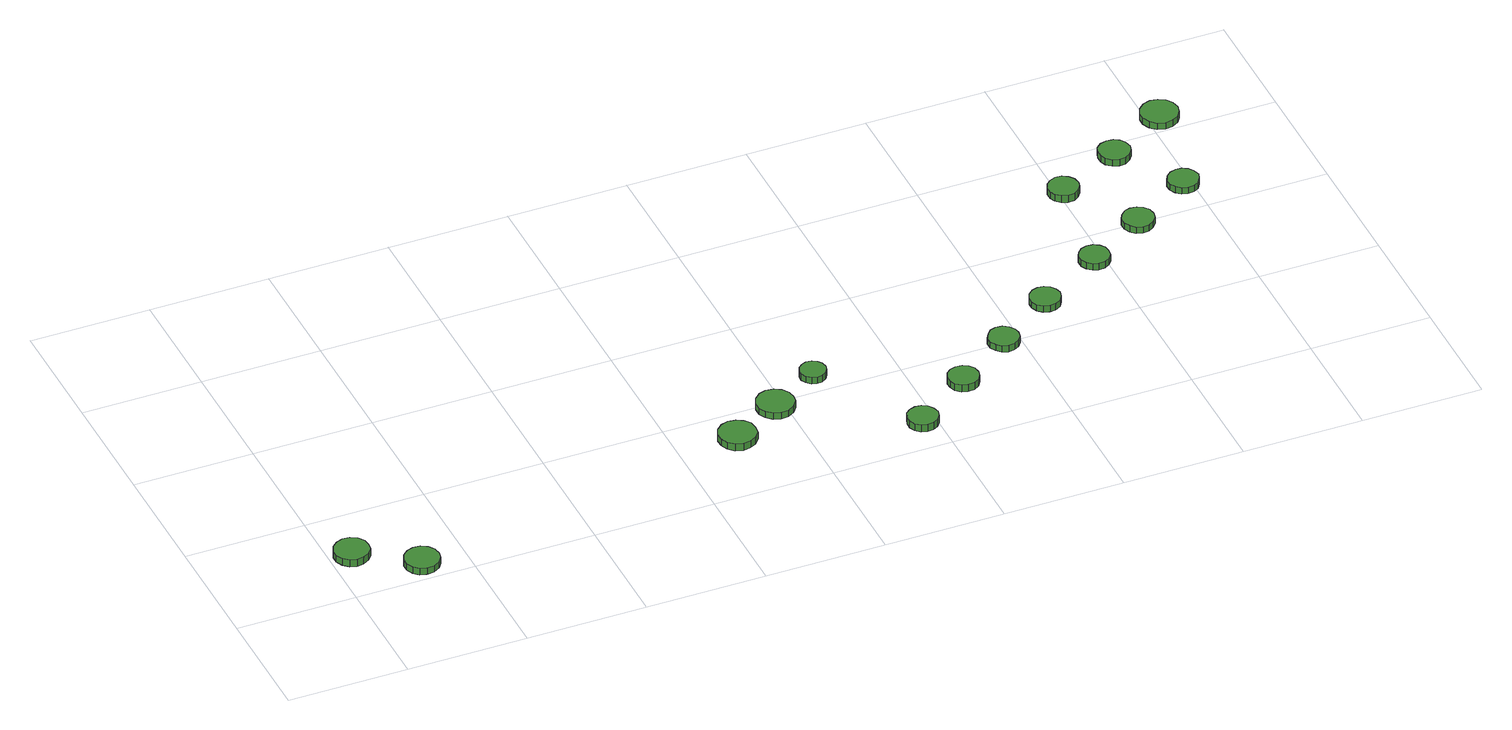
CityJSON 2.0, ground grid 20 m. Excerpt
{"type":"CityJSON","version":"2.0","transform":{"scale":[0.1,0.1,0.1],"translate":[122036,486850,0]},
"CityObjects":{
"tree1":{"type":"SolitaryVegetationObject","attributes":{"function":"something"},"geometry":[{"type":"MultiSurface","lod":"1","boundaries":[[[0,1,2,3,4,5,6,7,8,9,10,11,12,13,14]],[[15,16,17,18,19,20,21,22,23,24,25,26,27,28,29]],[[0,29,28,1]],[[1,28,27,2]],[[2,27,26,3]],[[3,26,25,4]],[[4,25,24,5]],[[5,24,23,6]],[[6,23,22,7]],[[7,22,21,8]],[[8,21,20,9]],[[9,20,19,10]],[[10,19,18,11]],[[11,18,17,12]],[[12,17,16,13]],[[13,16,15,14]],[[14,15,29,0]]]}]},
"tree2":{"type":"SolitaryVegetationObject","attributes":{"function":"something"},"geometry":[{"type":"MultiSurface","lod":"1","boundaries":[[[30,31,32,33,34,35,36,37,38,39,40,41,42,43,44]],[[45,46,47,48,49,50,51,52,53,54,55,56,57,58,59]],[[30,59,58,31]],[[31,58,57,32]],[[32,57,56,33]],[[33,56,55,34]],[[34,55,54,35]],[[35,54,53,36]],[[36,53,52,37]],[[37,52,51,38]],[[38,51,50,39]],[[39,50,49,40]],[[40,49,48,41]],[[41,48,47,42]],[[42,47,46,43]],[[43,46,45,44]],[[44,45,59,30]]]}]},
"tree3":{"type":"SolitaryVegetationObject","attributes":{"function":"something"},"geometry":[{"type":"MultiSurface","lod":"1","boundaries":[[[60,61,62,63,64,65,66,67,68,69,70,71,72,73,74]],[[75,76,77,78,79,80,81,82,83,84,85,86,87,88,89]],[[60,89,88,61]],[[61,88,87,62]],[[62,87,86,63]],[[63,86,85,64]],[[64,85,84,65]],[[65,84,83,66]],[[66,83,82,67]],[[67,82,81,68]],[[68,81,80,69]],[[69,80,79,70]],[[70,79,78,71]],[[71,78,77,72]],[[72,77,76,73]],[[73,76,75,74]],[[74,75,89,60]]]}]},
"tree4":{"type":"SolitaryVegetationObject","attributes":{"function":"something"},"geometry":[{"type":"MultiSurface","lod":"1","boundaries":[[[90,91,92,93,94,95,96,97,98,99,100,101,102,103,104]],[[105,106,107,108,109,110,111,112,113,114,115,116,117,118,119]],[[90,119,118,91]],[[91,118,117,92]],[[92,117,116,93]],[[93,116,115,94]],[[94,115,114,95]],[[95,114,113,96]],[[96,113,112,97]],[[97,112,111,98]],[[98,111,110,99]],[[99,110,109,100]],[[100,109,108,101]],[[101,108,107,102]],[[102,107,106,103]],[[103,106,105,104]],[[104,105,119,90]]]}]},
"tree5":{"type":"SolitaryVegetationObject","attributes":{"function":"something"},"geometry":[{"type":"MultiSurface","lod":"1","boundaries":[[[120,121,122,123,124,125,126,127,128,129,130,131,132,133,134]],[[135,136,137,138,139,140,141,142,143,144,145,146,147,148,149]],[[120,149,148,121]],[[121,148,147,122]],[[122,147,146,123]],[[123,146,145,124]],[[124,145,144,125]],[[125,144,143,126]],[[126,143,142,127]],[[127,142,141,128]],[[128,141,140,129]],[[129,140,139,130]],[[130,139,138,131]],[[131,138,137,132]],[[132,137,136,133]],[[133,136,135,134]],[[134,135,149,120]]]}]},
"tree6":{"type":"SolitaryVegetationObject","attributes":{"function":"something"},"geometry":[{"type":"MultiSurface","lod":"1","boundaries":[[[150,151,152,153,154,155,156,157,158,159,160,161,162,163,164]],[[165,166,167,168,169,170,171,172,173,174,175,176,177,178,179]],[[150,179,178,151]],[[151,178,177,152]],[[152,177,176,153]],[[153,176,175,154]],[[154,175,174,155]],[[155,174,173,156]],[[156,173,172,157]],[[157,172,171,158]],[[158,171,170,159]],[[159,170,169,160]],[[160,169,168,161]],[[161,168,167,162]],[[162,167,166,163]],[[163,166,165,164]],[[164,165,179,150]]]}]},
"tree7":{"type":"SolitaryVegetationObject","attributes":{"function":"something"},"geometry":[{"type":"MultiSurface","lod":"1","boundaries":[[[180,181,182,183,184,185,186,187,188,189,190,191,192,193,194]],[[195,196,197,198,199,200,201,202,203,204,205,206,207,208,209]],[[180,209,208,181]],[[181,208,207,182]],[[182,207,206,183]],[[183,206,205,184]],[[184,205,204,185]],[[185,204,203,186]],[[186,203,202,187]],[[187,202,201,188]],[[188,201,200,189]],[[189,200,199,190]],[[190,199,198,191]],[[191,198,197,192]],[[192,197,196,193]],[[193,196,195,194]],[[194,195,209,180]]]}]},
"tree8":{"type":"SolitaryVegetationObject","attributes":{"function":"something"},"geometry":[{"type":"MultiSurface","lod":"1","boundaries":[[[210,211,212,213,214,215,216,217,218,219,220,221,222,223,224]],[[225,226,227,228,229,230,231,232,233,234,235,236,237,238,239]],[[210,239,238,211]],[[211,238,237,212]],[[212,237,236,213]],[[213,236,235,214]],[[214,235,234,215]],[[215,234,233,216]],[[216,233,232,217]],[[217,232,231,218]],[[218,231,230,219]],[[219,230,229,220]],[[220,229,228,221]],[[221,228,227,222]],[[222,227,226,223]],[[223,226,225,224]],[[224,225,239,210]]]}]},
"tree9":{"type":"SolitaryVegetationObject","attributes":{"function":"something"},"geometry":[{"type":"MultiSurface","lod":"1","boundaries":[[[240,241,242,243,244,245,246,247,248,249,250,251,252,253,254]],[[255,256,257,258,259,260,261,262,263,264,265,266,267,268,269]],[[240,269,268,241]],[[241,268,267,242]],[[242,267,266,243]],[[243,266,265,244]],[[244,265,264,245]],[[245,264,263,246]],[[246,263,262,247]],[[247,262,261,248]],[[248,261,260,249]],[[249,260,259,250]],[[250,259,258,251]],[[251,258,257,252]],[[252,257,256,253]],[[253,256,255,254]],[[254,255,269,240]]]}]},
"tree10":{"type":"SolitaryVegetationObject","attributes":{"function":"something"},"geometry":[{"type":"MultiSurface","lod":"1","boundaries":[[[270,271,272,273,274,275,276,277,278,279,280,281,282,283,284]],[[285,286,287,288,289,290,291,292,293,294,295,296,297,298,299]],[[270,299,298,271]],[[271,298,297,272]],[[272,297,296,273]],[[273,296,295,274]],[[274,295,294,275]],[[275,294,293,276]],[[276,293,292,277]],[[277,292,291,278]],[[278,291,290,279]],[[279,290,289,280]],[[280,289,288,281]],[[281,288,287,282]],[[282,287,286,283]],[[283,286,285,284]],[[284,285,299,270]]]}]},
"tree11":{"type":"SolitaryVegetationObject","attributes":{"function":"something"},"geometry":[{"type":"MultiSurface","lod":"1","boundaries":[[[300,301,302,303,304,305,306,307,308,309,310,311,312,313,314]],[[315,316,317,318,319,320,321,322,323,324,325,326,327,328,329]],[[300,329,328,301]],[[301,328,327,302]],[[302,327,326,303]],[[303,326,325,304]],[[304,325,324,305]],[[305,324,323,306]],[[306,323,322,307]],[[307,322,321,308]],[[308,321,320,309]],[[309,320,319,310]],[[310,319,318,311]],[[311,318,317,312]],[[312,317,316,313]],[[313,316,315,314]],[[314,315,329,300]]]}]},
"tree12":{"type":"SolitaryVegetationObject","attributes":{"function":"something"},"geometry":[{"type":"MultiSurface","lod":"1","boundaries":[[[330,331,332,333,334,335,336,337,338,339,340,341,342,343,344]],[[345,346,347,348,349,350,351,352,353,354,355,356,357,358,359]],[[330,359,358,331]],[[331,358,357,332]],[[332,357,356,333]],[[333,356,355,334]],[[334,355,354,335]],[[335,354,353,336]],[[336,353,352,337]],[[337,352,351,338]],[[338,351,350,339]],[[339,350,349,340]],[[340,349,348,341]],[[341,348,347,342]],[[342,347,346,343]],[[343,346,345,344]],[[344,345,359,330]]]}]},
"tree13":{"type":"SolitaryVegetationObject","attributes":{"function":"something"},"geometry":[{"type":"MultiSurface","lod":"1","boundaries":[[[360,361,362,363,364,365,366,367,368,369,370,371,372,373,374]],[[375,376,377,378,379,380,381,382,383,384,385,386,387,388,389]],[[360,389,388,361]],[[361,388,387,362]],[[362,387,386,363]],[[363,386,385,364]],[[364,385,384,365]],[[365,384,383,366]],[[366,383,382,367]],[[367,382,381,368]],[[368,381,380,369]],[[369,380,379,370]],[[370,379,378,371]],[[371,378,377,372]],[[372,377,376,373]],[[373,376,375,374]],[[374,375,389,360]]]}]},
"tree14":{"type":"SolitaryVegetationObject","attributes":{"function":"something"},"geometry":[{"type":"MultiSurface","lod":"1","boundaries":[[[390,391,392,393,394,395,396,397,398,399,400,401,402,403,404]],[[405,406,407,408,409,410,411,412,413,414,415,416,417,418,419]],[[390,419,418,391]],[[391,418,417,392]],[[392,417,416,393]],[[393,416,415,394]],[[394,415,414,395]],[[395,414,413,396]],[[396,413,412,397]],[[397,412,411,398]],[[398,411,410,399]],[[399,410,409,400]],[[400,409,408,401]],[[401,408,407,402]],[[402,407,406,403]],[[403,406,405,404]],[[404,405,419,390]]]}]},
"tree15":{"type":"SolitaryVegetationObject","attributes":{"function":"something"},"geometry":[{"type":"MultiSurface","lod":"1","boundaries":[[[420,421,422,423,424,425,426,427,428,429,430,431,432,433,434]],[[435,436,437,438,439,440,441,442,443,444,445,446,447,448,449]],[[420,449,448,421]],[[421,448,447,422]],[[422,447,446,423]],[[423,446,445,424]],[[424,445,444,425]],[[425,444,443,426]],[[426,443,442,427]],[[427,442,441,428]],[[428,441,440,429]],[[429,440,439,430]],[[430,439,438,431]],[[431,438,437,432]],[[432,437,436,433]],[[433,436,435,434]],[[434,435,449,420]]]}]}
},
"vertices":[
[63,96,23],[61,108,23],[54,118,23],[43,124,23],[31,125,23],[20,121,23],[11,113,23],[6,102,23],[6,90,23],[11,79,23],[20,71,23],[31,67,23],[43,69,23],[54,75,23],[61,84,23],[61,84,10],[54,75,10],[43,69,10],[31,67,10],[20,71,10],[11,79,10],[6,90,10],[6,102,10],[11,113,10],[20,121,10],[31,125,10],[43,124,10],[54,118,10],[61,108,10],[63,96,10],
[154,34,22],[152,46,22],[145,56,22],[134,62,22],[122,63,22],[111,59,22],[102,51,22],[97,40,22],[97,28,22],[102,17,22],[111,9,22],[122,6,22],[134,7,22],[145,13,22],[152,23,22],[152,23,10],[145,13,10],[134,7,10],[122,6,10],[111,9,10],[102,17,10],[97,28,10],[97,40,10],[102,51,10],[111,59,10],[122,63,10],[134,62,10],[145,56,10],[152,46,10],[154,34,10],
[728,134,23],[726,147,23],[718,157,23],[707,163,23],[694,165,23],[682,161,23],[672,152,23],[667,140,23],[667,128,23],[672,116,23],[682,107,23],[694,103,23],[707,105,23],[718,111,23],[726,121,23],[726,121,10],[718,111,10],[707,105,10],[694,103,10],[682,107,10],[672,116,10],[667,128,10],[667,140,10],[672,152,10],[682,161,10],[694,165,10],[707,163,10],[718,157,10],[726,147,10],[728,134,10],
[814,186,21],[812,198,21],[804,209,21],[793,215,21],[780,217,21],[768,213,21],[758,204,21],[753,192,21],[753,179,21],[758,168,21],[768,159,21],[780,155,21],[793,156,21],[804,163,21],[812,173,21],[812,173,9],[804,163,9],[793,156,9],[780,155,9],[768,159,9],[758,168,9],[753,179,9],[753,192,9],[758,204,9],[768,213,9],[780,217,9],[793,215,9],[804,209,9],[812,198,9],[814,186,9],
[890,237,21],[888,246,21],[883,253,21],[875,258,21],[866,259,21],[858,256,21],[851,250,21],[847,242,21],[847,233,21],[851,225,21],[858,219,21],[866,216,21],[875,217,21],[883,222,21],[888,229,21],[888,229,9],[883,222,9],[875,217,9],[866,216,9],[858,219,9],[851,225,9],[847,233,9],[847,242,9],[851,250,9],[858,256,9],[866,259,9],[875,258,9],[883,253,9],[888,246,9],[890,237,9],
[1001,59,24],[998,69,24],[992,78,24],[983,83,24],[973,84,24],[963,81,24],[955,74,24],[951,64,24],[951,53,24],[955,44,24],[963,37,24],[973,34,24],[983,35,24],[992,40,24],[998,48,24],[998,48,11],[992,40,11],[983,35,11],[973,34,11],[963,37,11],[955,44,11],[951,53,11],[951,64,11],[955,74,11],[963,81,11],[973,84,11],[983,83,11],[992,78,11],[998,69,11],[1001,59,11],
[1099,129,23],[1097,140,23],[1091,148,23],[1082,153,23],[1071,154,23],[1061,151,23],[1053,144,23],[1049,135,23],[1049,124,23],[1053,114,23],[1061,107,23],[1071,104,23],[1082,105,23],[1091,110,23],[1097,119,23],[1097,119,10],[1091,110,10],[1082,105,10],[1071,104,10],[1061,107,10],[1053,114,10],[1049,124,10],[1049,135,10],[1053,144,10],[1061,151,10],[1071,154,10],[1082,153,10],[1091,148,10],[1097,140,10],[1099,129,10],
[1196,198,22],[1194,208,22],[1188,216,22],[1179,222,22],[1168,223,22],[1158,220,22],[1151,212,22],[1146,203,22],[1146,192,22],[1151,183,22],[1158,176,22],[1168,172,22],[1179,174,22],[1188,179,22],[1194,187,22],[1194,187,10],[1188,179,10],[1179,174,10],[1168,172,10],[1158,176,10],[1151,183,10],[1146,192,10],[1146,203,10],[1151,212,10],[1158,220,10],[1168,223,10],[1179,222,10],[1188,216,10],[1194,208,10],[1196,198,10],
[1296,267,21],[1293,277,21],[1287,286,21],[1278,291,21],[1268,292,21],[1258,289,21],[1250,282,21],[1246,272,21],[1246,262,21],[1250,252,21],[1258,245,21],[1268,242,21],[1278,243,21],[1287,248,21],[1293,257,21],[1293,257,9],[1287,248,9],[1278,243,9],[1268,242,9],[1258,245,9],[1250,252,9],[1246,262,9],[1246,272,9],[1250,282,9],[1258,289,9],[1268,292,9],[1278,291,9],[1287,286,9],[1293,277,9],[1296,267,9],
[1408,338,19],[1406,348,19],[1400,356,19],[1391,361,19],[1380,362,19],[1371,359,19],[1363,352,19],[1359,343,19],[1359,332,19],[1363,323,19],[1371,316,19],[1380,313,19],[1391,314,19],[1400,319,19],[1406,327,19],[1406,327,7],[1400,319,7],[1391,314,7],[1380,313,7],[1371,316,7],[1363,323,7],[1359,332,7],[1359,343,7],[1363,352,7],[1371,359,7],[1380,362,7],[1391,361,7],[1400,356,7],[1406,348,7],[1408,338,7],
[1434,516,19],[1432,527,19],[1426,535,19],[1417,541,19],[1406,542,19],[1396,538,19],[1388,531,19],[1384,522,19],[1384,511,19],[1388,502,19],[1396,495,19],[1406,491,19],[1417,492,19],[1426,498,19],[1432,506,19],[1432,506,6],[1426,498,6],[1417,492,6],[1406,491,6],[1396,495,6],[1388,502,6],[1384,511,6],[1384,522,6],[1388,531,6],[1396,538,6],[1406,542,6],[1417,541,6],[1426,535,6],[1432,527,6],[1434,516,6],
[1509,398,19],[1507,409,19],[1500,418,19],[1491,423,19],[1480,424,19],[1470,421,19],[1462,413,19],[1457,404,19],[1457,393,19],[1462,383,19],[1470,375,19],[1480,372,19],[1491,373,19],[1500,379,19],[1507,387,19],[1507,387,7],[1500,379,7],[1491,373,7],[1480,372,7],[1470,375,7],[1462,383,7],[1457,393,7],[1457,404,7],[1462,413,7],[1470,421,7],[1480,424,7],[1491,423,7],[1500,418,7],[1507,409,7],[1509,398,7],
[1544,570,19],[1541,581,19],[1535,590,19],[1526,595,19],[1515,596,19],[1504,593,19],[1496,586,19],[1492,576,19],[1492,565,19],[1496,555,19],[1504,548,19],[1515,544,19],[1526,545,19],[1535,551,19],[1541,560,19],[1541,560,7],[1535,551,7],[1526,545,7],[1515,544,7],[1504,548,7],[1496,555,7],[1492,565,7],[1492,576,7],[1496,586,7],[1504,593,7],[1515,596,7],[1526,595,7],[1535,590,7],[1541,581,7],[1544,570,7],
[1612,462,19],[1609,472,19],[1603,481,19],[1594,486,19],[1584,487,19],[1574,484,19],[1566,477,19],[1561,467,19],[1561,457,19],[1566,447,19],[1574,440,19],[1584,437,19],[1594,438,19],[1603,443,19],[1609,452,19],[1609,452,7],[1603,443,7],[1594,438,7],[1584,437,7],[1574,440,7],[1566,447,7],[1561,457,7],[1561,467,7],[1566,477,7],[1574,484,7],[1584,487,7],[1594,486,7],[1603,481,7],[1609,472,7],[1612,462,7],
[1651,633,19],[1648,646,19],[1641,656,19],[1630,662,19],[1617,664,19],[1605,660,19],[1595,651,19],[1590,639,19],[1590,627,19],[1595,615,19],[1605,606,19],[1617,602,19],[1630,604,19],[1641,610,19],[1648,620,19],[1648,620,7],[1641,610,7],[1630,604,7],[1617,602,7],[1605,606,7],[1595,615,7],[1590,627,7],[1590,639,7],[1595,651,7],[1605,660,7],[1617,664,7],[1630,662,7],[1641,656,7],[1648,646,7],[1651,633,7]
]}
